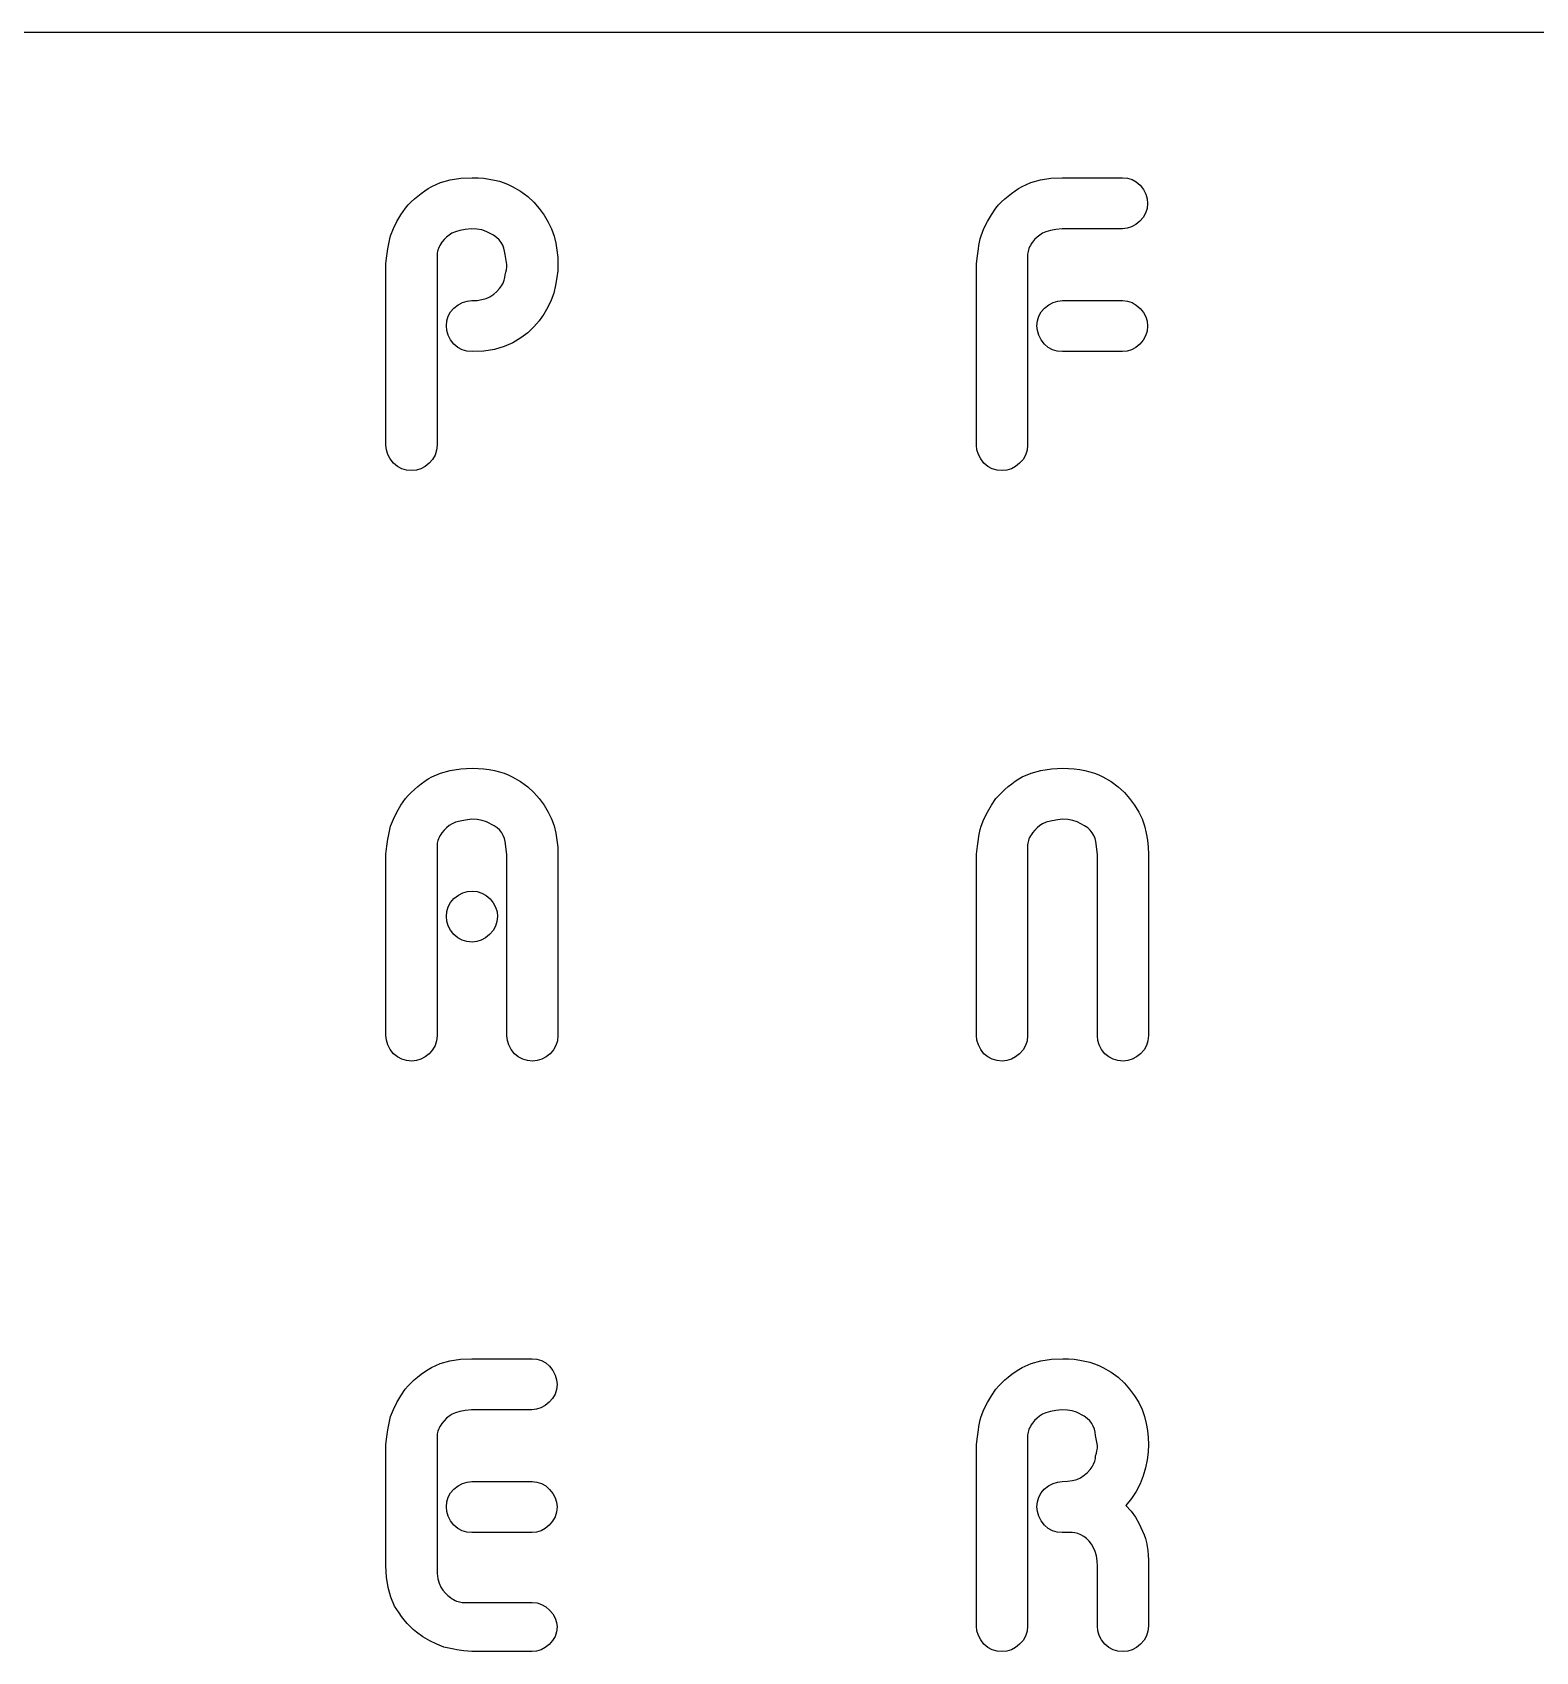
# Model space of a CAD drawing. Header units: metres. Extents: x 0 to 220, y 0 to 220.
# Drawn here: x 114.9 to 165.8, y 165.2 to 220 of the extents above; entities that cross this region are included whole.
import ezdxf

# ---------------------------------------------------------------- set-up
doc = ezdxf.new("R2010")
doc.units = ezdxf.units.M

msp = doc.modelspace()

# ---------------------------------------------------------------- linework, layer by layer
for p, q in [((220, 220), (0, 220)), ((128.751, 214.912), (129.08, 215.003)), ((129.08, 215.003), (129.436, 215.058)), ((129.436, 215.058), (129.82, 215.076)), ((129.82, 215.076), (130.019, 215.071)), ((130.019, 215.071), (130.211, 215.057)), ((130.211, 215.057), (130.396, 215.032)), ((130.396, 215.032), (130.574, 214.998)), ((130.574, 214.998), (130.742, 214.956)), ((148.741, 214.912), (149.068, 215.003)), ((149.068, 215.003), (149.422, 215.058)), ((149.422, 215.058), (149.804, 215.076)), ((149.804, 215.076), (151.846, 215.076)), ((151.846, 215.076), (152.013, 215.06)), ((152.013, 215.06), (152.169, 215.013)), ((152.169, 215.013), (152.312, 214.934)), ((127.861, 214.361), (127.976, 214.457)), ((127.976, 214.457), (128.095, 214.548)), ((128.095, 214.548), (128.214, 214.633)), ((128.214, 214.633), (128.332, 214.712)), ((128.332, 214.712), (128.451, 214.784)), ((128.451, 214.784), (128.751, 214.912)), ((130.742, 214.956), (130.899, 214.905)), ((130.899, 214.905), (131.043, 214.847)), ((131.043, 214.847), (131.175, 214.781)), ((131.175, 214.781), (131.457, 214.619)), ((131.457, 214.619), (131.702, 214.44)), ((147.855, 214.361), (147.97, 214.457)), ((147.97, 214.457), (148.088, 214.548)), ((148.088, 214.548), (148.207, 214.633)), ((148.207, 214.633), (148.325, 214.712)), ((148.325, 214.712), (148.443, 214.784)), ((148.443, 214.784), (148.741, 214.912)), ((152.312, 214.934), (152.443, 214.823)), ((152.443, 214.823), (152.552, 214.674)), ((152.552, 214.674), (152.63, 214.521)), ((152.63, 214.521), (152.677, 214.365)), ((127.405, 213.821), (127.557, 214.046)), ((127.557, 214.046), (127.651, 214.156)), ((127.651, 214.156), (127.753, 214.26)), ((127.753, 214.26), (127.861, 214.361)), ((131.702, 214.44), (131.911, 214.246)), ((131.911, 214.246), (132.083, 214.036)), ((132.083, 214.036), (132.256, 213.809)), ((147.403, 213.821), (147.554, 214.046)), ((147.554, 214.046), (147.647, 214.156)), ((147.647, 214.156), (147.748, 214.26)), ((147.748, 214.26), (147.855, 214.361)), ((152.676, 214.036), (152.627, 213.879)), ((152.693, 214.205), (152.676, 214.036)), ((152.677, 214.365), (152.693, 214.205)), ((127.055, 213.114), (127.154, 213.355)), ((127.154, 213.355), (127.271, 213.591)), ((127.271, 213.591), (127.405, 213.821)), ((129.795, 213.348), (129.582, 213.323)), ((129.98, 213.339), (129.795, 213.348)), ((132.256, 213.809), (132.399, 213.577)), ((132.399, 213.577), (132.511, 213.342)), ((147.054, 213.114), (147.153, 213.355)), ((147.153, 213.355), (147.269, 213.591)), ((147.269, 213.591), (147.403, 213.821)), ((149.798, 213.348), (149.584, 213.323)), ((151.844, 213.348), (149.798, 213.348)), ((152, 213.364), (151.844, 213.348)), ((152.15, 213.411), (152, 213.364)), ((152.292, 213.491), (152.15, 213.411)), ((152.428, 213.601), (152.292, 213.491)), ((152.544, 213.734), (152.428, 213.601)), ((152.627, 213.879), (152.544, 213.734)), ((126.983, 212.781), (127.004, 212.892)), ((127.004, 212.892), (127.028, 213.003)), ((127.028, 213.003), (127.055, 213.114)), ((128.757, 212.836), (128.724, 212.782)), ((128.796, 212.89), (128.757, 212.836)), ((128.869, 212.982), (128.796, 212.89)), ((128.95, 213.063), (128.869, 212.982)), ((129.038, 213.135), (128.95, 213.063)), ((129.135, 213.195), (129.038, 213.135)), ((129.252, 213.246), (129.135, 213.195)), ((129.401, 213.289), (129.252, 213.246)), ((129.582, 213.323), (129.401, 213.289)), ((130.145, 213.309), (129.98, 213.339)), ((130.292, 213.261), (130.145, 213.309)), ((130.542, 213.127), (130.292, 213.261)), ((130.646, 213.053), (130.542, 213.127)), ((130.733, 212.972), (130.646, 213.053)), ((130.801, 212.884), (130.733, 212.972)), ((130.853, 212.791), (130.801, 212.884)), ((132.511, 213.342), (132.592, 213.101)), ((132.592, 213.101), (132.65, 212.86)), ((132.65, 212.86), (132.692, 212.619)), ((146.982, 212.781), (147.003, 212.892)), ((147.003, 212.892), (147.027, 213.003)), ((147.027, 213.003), (147.054, 213.114)), ((148.757, 212.836), (148.725, 212.782)), ((148.796, 212.89), (148.757, 212.836)), ((148.869, 212.982), (148.796, 212.89)), ((148.951, 213.063), (148.869, 212.982)), ((149.04, 213.135), (148.951, 213.063)), ((149.137, 213.195), (149.04, 213.135)), ((149.254, 213.246), (149.137, 213.195)), ((149.403, 213.289), (149.254, 213.246)), ((149.584, 213.323), (149.403, 213.289)), ((126.901, 212.168), (126.931, 212.432)), ((126.931, 212.432), (126.964, 212.669)), ((126.964, 212.669), (126.983, 212.781)), ((128.637, 212.536), (128.629, 212.487)), ((128.629, 212.487), (128.629, 206.017)), ((128.648, 212.584), (128.637, 212.536)), ((128.661, 212.633), (128.648, 212.584)), ((128.677, 212.681), (128.661, 212.633)), ((128.697, 212.731), (128.677, 212.681)), ((128.724, 212.782), (128.697, 212.731)), ((130.893, 212.691), (130.853, 212.791)), ((130.919, 212.587), (130.893, 212.691)), ((130.933, 212.477), (130.919, 212.587)), ((130.997, 212.139), (130.933, 212.477)), ((132.692, 212.619), (132.717, 212.379)), ((132.717, 212.379), (132.725, 212.139)), ((146.901, 212.168), (146.93, 212.432)), ((146.93, 212.432), (146.963, 212.669)), ((146.963, 212.669), (146.982, 212.781)), ((148.637, 212.536), (148.629, 212.487)), ((148.629, 212.487), (148.629, 206.017)), ((148.648, 212.584), (148.637, 212.536)), ((148.662, 212.633), (148.648, 212.584)), ((148.678, 212.681), (148.662, 212.633)), ((148.698, 212.731), (148.678, 212.681)), ((148.725, 212.782), (148.698, 212.731)), ((126.901, 206.019), (126.901, 212.168)), ((130.926, 211.696), (130.933, 211.788)), ((130.933, 211.788), (130.961, 211.874)), ((130.961, 211.874), (130.981, 211.96)), ((130.981, 211.96), (130.993, 212.049)), ((130.993, 212.049), (130.997, 212.139)), ((132.716, 211.926), (132.69, 211.693)), ((132.725, 212.139), (132.716, 211.926)), ((146.901, 206.019), (146.901, 212.168)), ((130.551, 211.135), (130.659, 211.227)), ((130.659, 211.227), (130.747, 211.321)), ((130.747, 211.321), (130.816, 211.415)), ((130.816, 211.415), (130.867, 211.51)), ((130.867, 211.51), (130.904, 211.603)), ((130.904, 211.603), (130.926, 211.696)), ((132.585, 211.169), (132.491, 210.927)), ((132.646, 211.441), (132.585, 211.169)), ((132.69, 211.693), (132.646, 211.441)), ((129.088, 210.531), (129.197, 210.663)), ((129.197, 210.663), (129.343, 210.774)), ((129.343, 210.774), (129.493, 210.853)), ((129.493, 210.853), (129.646, 210.9)), ((129.646, 210.9), (129.803, 210.916)), ((129.803, 210.916), (129.986, 210.924)), ((129.986, 210.924), (130.151, 210.948)), ((130.151, 210.948), (130.296, 210.988)), ((130.296, 210.988), (130.423, 211.043)), ((130.423, 211.043), (130.551, 211.135)), ((132.377, 210.69), (132.242, 210.46)), ((132.491, 210.927), (132.377, 210.69)), ((149.09, 210.531), (149.199, 210.663)), ((149.199, 210.663), (149.346, 210.774)), ((149.346, 210.774), (149.497, 210.853)), ((149.497, 210.853), (149.651, 210.9)), ((149.651, 210.9), (149.809, 210.916)), ((149.809, 210.916), (151.847, 210.916)), ((151.847, 210.916), (152.014, 210.9)), ((152.014, 210.9), (152.169, 210.849)), ((152.169, 210.849), (152.312, 210.766)), ((152.312, 210.766), (152.443, 210.649)), ((152.443, 210.649), (152.552, 210.512)), ((128.949, 210.059), (128.964, 210.229)), ((128.965, 209.9), (128.949, 210.059)), ((128.964, 210.229), (129.011, 210.386)), ((129.011, 210.386), (129.088, 210.531)), ((132.088, 210.235), (131.909, 210.023)), ((132.242, 210.46), (132.088, 210.235)), ((148.949, 210.059), (148.965, 210.229)), ((148.965, 209.9), (148.949, 210.059)), ((148.965, 210.229), (149.011, 210.386)), ((149.011, 210.386), (149.09, 210.531)), ((152.552, 210.512), (152.63, 210.368)), ((152.63, 210.368), (152.677, 210.217)), ((152.693, 210.059), (152.676, 209.884)), ((152.677, 210.217), (152.693, 210.059)), ((129.012, 209.743), (128.965, 209.9)), ((129.091, 209.591), (129.012, 209.743)), ((129.201, 209.441), (129.091, 209.591)), ((131.465, 209.65), (131.2, 209.49)), ((131.702, 209.828), (131.465, 209.65)), ((131.909, 210.023), (131.702, 209.828)), ((149.011, 209.743), (148.965, 209.9)), ((149.09, 209.591), (149.011, 209.743)), ((149.199, 209.441), (149.09, 209.591)), ((152.544, 209.575), (152.429, 209.441)), ((152.627, 209.722), (152.544, 209.575)), ((152.676, 209.884), (152.627, 209.722)), ((129.333, 209.331), (129.201, 209.441)), ((129.48, 209.252), (129.333, 209.331)), ((129.641, 209.204), (129.48, 209.252)), ((129.816, 209.188), (129.641, 209.204)), ((130.212, 209.207), (129.816, 209.188)), ((130.574, 209.264), (130.212, 209.207)), ((130.904, 209.358), (130.574, 209.264)), ((131.2, 209.49), (130.904, 209.358)), ((149.33, 209.331), (149.199, 209.441)), ((149.476, 209.252), (149.33, 209.331)), ((149.635, 209.204), (149.476, 209.252)), ((149.809, 209.188), (149.635, 209.204)), ((151.847, 209.188), (149.809, 209.188)), ((152.003, 209.204), (151.847, 209.188)), ((152.152, 209.252), (152.003, 209.204)), ((152.294, 209.331), (152.152, 209.252)), ((152.429, 209.441), (152.294, 209.331)), ((126.917, 205.861), (126.901, 206.019)), ((126.964, 205.706), (126.917, 205.861)), ((127.043, 205.554), (126.964, 205.706)), ((128.562, 205.684), (128.479, 205.538)), ((128.612, 205.844), (128.562, 205.684)), ((128.629, 206.017), (128.612, 205.844)), ((146.917, 205.861), (146.901, 206.019)), ((146.964, 205.706), (146.917, 205.861)), ((147.043, 205.554), (146.964, 205.706)), ((148.562, 205.684), (148.479, 205.538)), ((148.612, 205.844), (148.562, 205.684)), ((148.629, 206.017), (148.612, 205.844)), ((127.154, 205.406), (127.043, 205.554)), ((127.287, 205.297), (127.154, 205.406)), ((127.435, 205.219), (127.287, 205.297)), ((127.596, 205.172), (127.435, 205.219)), ((127.772, 205.156), (127.596, 205.172)), ((127.93, 205.172), (127.772, 205.156)), ((128.081, 205.219), (127.93, 205.172)), ((128.225, 205.297), (128.081, 205.219)), ((128.362, 205.406), (128.225, 205.297)), ((128.479, 205.538), (128.362, 205.406)), ((147.154, 205.406), (147.043, 205.554)), ((147.287, 205.297), (147.154, 205.406)), ((147.435, 205.219), (147.287, 205.297)), ((147.596, 205.172), (147.435, 205.219)), ((147.772, 205.156), (147.596, 205.172)), ((147.93, 205.172), (147.772, 205.156)), ((148.081, 205.219), (147.93, 205.172)), ((148.225, 205.297), (148.081, 205.219)), ((148.362, 205.406), (148.225, 205.297)), ((148.479, 205.538), (148.362, 205.406)), ((128.214, 194.633), (128.332, 194.712)), ((128.332, 194.712), (128.451, 194.784)), ((128.451, 194.784), (128.751, 194.912)), ((128.751, 194.912), (129.08, 195.003)), ((129.08, 195.003), (129.436, 195.058)), ((129.436, 195.058), (129.82, 195.076)), ((129.82, 195.076), (130.019, 195.071)), ((130.019, 195.071), (130.211, 195.057)), ((130.211, 195.057), (130.396, 195.033)), ((130.396, 195.033), (130.574, 194.999)), ((130.574, 194.999), (130.742, 194.957)), ((130.742, 194.957), (130.899, 194.907)), ((130.899, 194.907), (131.043, 194.85)), ((131.043, 194.85), (131.175, 194.784)), ((131.175, 194.784), (131.457, 194.623)), ((148.214, 194.633), (148.332, 194.712)), ((148.332, 194.712), (148.451, 194.784)), ((148.451, 194.784), (148.751, 194.912)), ((148.751, 194.912), (149.08, 195.003)), ((149.08, 195.003), (149.436, 195.058)), ((149.436, 195.058), (149.82, 195.076)), ((149.82, 195.076), (150.019, 195.071)), ((150.019, 195.071), (150.211, 195.057)), ((150.211, 195.057), (150.396, 195.033)), ((150.396, 195.033), (150.574, 194.999)), ((150.574, 194.999), (150.742, 194.957)), ((150.742, 194.957), (150.899, 194.907)), ((150.899, 194.907), (151.043, 194.85)), ((151.043, 194.85), (151.175, 194.784)), ((151.175, 194.784), (151.457, 194.623)), ((127.557, 194.046), (127.651, 194.156)), ((127.651, 194.156), (127.753, 194.26)), ((127.753, 194.26), (127.861, 194.361)), ((127.861, 194.361), (127.976, 194.457)), ((127.976, 194.457), (128.095, 194.548)), ((128.095, 194.548), (128.214, 194.633)), ((131.457, 194.623), (131.702, 194.447)), ((131.702, 194.447), (131.911, 194.254)), ((131.911, 194.254), (132.083, 194.046)), ((147.557, 194.046), (147.651, 194.156)), ((147.651, 194.156), (147.753, 194.26)), ((147.753, 194.26), (147.861, 194.361)), ((147.861, 194.361), (147.976, 194.457)), ((147.976, 194.457), (148.095, 194.548)), ((148.095, 194.548), (148.214, 194.633)), ((151.457, 194.623), (151.702, 194.447)), ((151.702, 194.447), (151.911, 194.254)), ((151.911, 194.254), (152.083, 194.046)), ((127.271, 193.591), (127.405, 193.821)), ((127.405, 193.821), (127.557, 194.046)), ((132.083, 194.046), (132.256, 193.822)), ((132.256, 193.822), (132.399, 193.592)), ((147.271, 193.591), (147.405, 193.821)), ((147.405, 193.821), (147.557, 194.046)), ((152.083, 194.046), (152.256, 193.822)), ((152.256, 193.822), (152.399, 193.592)), ((127.028, 193.003), (127.055, 193.114)), ((127.055, 193.114), (127.154, 193.355)), ((127.154, 193.355), (127.271, 193.591)), ((128.953, 193.063), (128.871, 192.982)), ((129.042, 193.135), (128.953, 193.063)), ((129.14, 193.195), (129.042, 193.135)), ((129.258, 193.246), (129.14, 193.195)), ((129.408, 193.289), (129.258, 193.246)), ((129.591, 193.323), (129.408, 193.289)), ((129.806, 193.348), (129.591, 193.323)), ((129.992, 193.339), (129.806, 193.348)), ((130.16, 193.31), (129.992, 193.339)), ((130.308, 193.262), (130.16, 193.31)), ((130.561, 193.129), (130.308, 193.262)), ((130.666, 193.056), (130.561, 193.129)), ((130.753, 192.976), (130.666, 193.056)), ((132.399, 193.592), (132.511, 193.359)), ((132.511, 193.359), (132.592, 193.121)), ((132.592, 193.121), (132.65, 192.882)), ((147.028, 193.003), (147.055, 193.114)), ((147.055, 193.114), (147.154, 193.355)), ((147.154, 193.355), (147.271, 193.591)), ((148.953, 193.063), (148.871, 192.982)), ((149.042, 193.135), (148.953, 193.063)), ((149.14, 193.195), (149.042, 193.135)), ((149.258, 193.246), (149.14, 193.195)), ((149.408, 193.289), (149.258, 193.246)), ((149.591, 193.323), (149.408, 193.289)), ((149.806, 193.348), (149.591, 193.323)), ((149.992, 193.339), (149.806, 193.348)), ((150.16, 193.31), (149.992, 193.339)), ((150.308, 193.262), (150.16, 193.31)), ((150.561, 193.129), (150.308, 193.262)), ((150.666, 193.056), (150.561, 193.129)), ((150.753, 192.976), (150.666, 193.056)), ((152.399, 193.592), (152.511, 193.359)), ((152.511, 193.359), (152.592, 193.121)), ((152.592, 193.121), (152.65, 192.882)), ((126.931, 192.432), (126.964, 192.669)), ((126.964, 192.669), (126.983, 192.781)), ((126.983, 192.781), (127.004, 192.892)), ((127.004, 192.892), (127.028, 193.003)), ((128.637, 192.536), (128.629, 192.487)), ((128.648, 192.584), (128.637, 192.536)), ((128.662, 192.633), (128.648, 192.584)), ((128.678, 192.681), (128.662, 192.633)), ((128.698, 192.731), (128.678, 192.681)), ((128.725, 192.782), (128.698, 192.731)), ((128.758, 192.836), (128.725, 192.782)), ((128.797, 192.89), (128.758, 192.836)), ((128.871, 192.982), (128.797, 192.89)), ((130.822, 192.889), (130.753, 192.976)), ((130.875, 192.797), (130.822, 192.889)), ((130.915, 192.699), (130.875, 192.797)), ((130.941, 192.596), (130.915, 192.699)), ((130.997, 192.154), (130.941, 192.596)), ((132.65, 192.882), (132.692, 192.643)), ((132.692, 192.643), (132.717, 192.405)), ((146.931, 192.432), (146.964, 192.669)), ((146.964, 192.669), (146.983, 192.781)), ((146.983, 192.781), (147.004, 192.892)), ((147.004, 192.892), (147.028, 193.003)), ((148.637, 192.536), (148.629, 192.487)), ((148.648, 192.584), (148.637, 192.536)), ((148.662, 192.633), (148.648, 192.584)), ((148.678, 192.681), (148.662, 192.633)), ((148.698, 192.731), (148.678, 192.681)), ((148.725, 192.782), (148.698, 192.731)), ((148.758, 192.836), (148.725, 192.782)), ((148.797, 192.89), (148.758, 192.836)), ((148.871, 192.982), (148.797, 192.89)), ((150.822, 192.889), (150.753, 192.976)), ((150.875, 192.797), (150.822, 192.889)), ((150.915, 192.699), (150.875, 192.797)), ((150.941, 192.596), (150.915, 192.699)), ((150.997, 192.154), (150.941, 192.596)), ((152.65, 192.882), (152.692, 192.643)), ((152.692, 192.643), (152.717, 192.405)), ((126.901, 192.168), (126.931, 192.432)), ((126.901, 186.019), (126.901, 192.168)), ((128.629, 192.487), (128.629, 186.017)), ((130.997, 186.017), (130.997, 192.154)), ((132.717, 192.405), (132.725, 192.168)), ((132.725, 192.168), (132.725, 186.019)), ((146.901, 192.168), (146.931, 192.432)), ((146.901, 186.019), (146.901, 192.168)), ((148.629, 192.487), (148.629, 186.017)), ((150.997, 186.017), (150.997, 192.154)), ((152.717, 192.405), (152.725, 192.168)), ((152.725, 192.168), (152.725, 186.019)), ((129.504, 190.853), (129.66, 190.9)), ((129.66, 190.9), (129.82, 190.916)), ((129.82, 190.916), (129.989, 190.9)), ((129.989, 190.9), (130.146, 190.849)), ((128.965, 190.229), (129.012, 190.386)), ((129.012, 190.386), (129.091, 190.531)), ((129.091, 190.531), (129.202, 190.663)), ((129.202, 190.663), (129.351, 190.774)), ((129.351, 190.774), (129.504, 190.853)), ((130.146, 190.849), (130.291, 190.766)), ((130.291, 190.766), (130.424, 190.649)), ((130.424, 190.649), (130.535, 190.512)), ((130.535, 190.512), (130.614, 190.368)), ((130.614, 190.368), (130.661, 190.217)), ((128.949, 190.059), (128.965, 190.229)), ((128.965, 189.9), (128.949, 190.059)), ((129.012, 189.743), (128.965, 189.9)), ((130.66, 189.884), (130.61, 189.722)), ((130.677, 190.059), (130.66, 189.884)), ((130.661, 190.217), (130.677, 190.059)), ((129.091, 189.591), (129.012, 189.743)), ((129.202, 189.441), (129.091, 189.591)), ((129.335, 189.331), (129.202, 189.441)), ((129.483, 189.252), (129.335, 189.331)), ((129.644, 189.204), (129.483, 189.252)), ((130.129, 189.252), (129.978, 189.204)), ((130.273, 189.331), (130.129, 189.252)), ((130.41, 189.441), (130.273, 189.331)), ((130.527, 189.575), (130.41, 189.441)), ((130.61, 189.722), (130.527, 189.575)), ((129.82, 189.188), (129.644, 189.204)), ((129.978, 189.204), (129.82, 189.188)), ((126.917, 185.861), (126.901, 186.019)), ((128.629, 186.017), (128.612, 185.844)), ((131.013, 185.859), (130.997, 186.017)), ((132.725, 186.019), (132.708, 185.845)), ((146.917, 185.861), (146.901, 186.019)), ((148.629, 186.017), (148.612, 185.844)), ((151.013, 185.859), (150.997, 186.017)), ((152.725, 186.019), (152.708, 185.845)), ((126.964, 185.706), (126.917, 185.861)), ((127.043, 185.554), (126.964, 185.706)), ((127.154, 185.406), (127.043, 185.554)), ((127.287, 185.297), (127.154, 185.406)), ((128.362, 185.406), (128.225, 185.297)), ((128.479, 185.538), (128.362, 185.406)), ((128.562, 185.684), (128.479, 185.538)), ((128.612, 185.844), (128.562, 185.684)), ((131.06, 185.705), (131.013, 185.859)), ((131.139, 185.554), (131.06, 185.705)), ((131.25, 185.406), (131.139, 185.554)), ((131.383, 185.297), (131.25, 185.406)), ((132.458, 185.406), (132.321, 185.297)), ((132.575, 185.539), (132.458, 185.406)), ((132.658, 185.685), (132.575, 185.539)), ((132.708, 185.845), (132.658, 185.685)), ((146.964, 185.706), (146.917, 185.861)), ((147.043, 185.554), (146.964, 185.706)), ((147.154, 185.406), (147.043, 185.554)), ((147.287, 185.297), (147.154, 185.406)), ((148.362, 185.406), (148.225, 185.297)), ((148.479, 185.538), (148.362, 185.406)), ((148.562, 185.684), (148.479, 185.538)), ((148.612, 185.844), (148.562, 185.684)), ((151.06, 185.705), (151.013, 185.859)), ((151.139, 185.554), (151.06, 185.705)), ((151.25, 185.406), (151.139, 185.554)), ((151.383, 185.297), (151.25, 185.406)), ((152.458, 185.406), (152.321, 185.297)), ((152.575, 185.539), (152.458, 185.406)), ((152.658, 185.685), (152.575, 185.539)), ((152.708, 185.845), (152.658, 185.685)), ((127.435, 185.219), (127.287, 185.297)), ((127.596, 185.172), (127.435, 185.219)), ((127.772, 185.156), (127.596, 185.172)), ((127.93, 185.172), (127.772, 185.156)), ((128.081, 185.219), (127.93, 185.172)), ((128.225, 185.297), (128.081, 185.219)), ((131.531, 185.219), (131.383, 185.297)), ((131.692, 185.172), (131.531, 185.219)), ((131.868, 185.156), (131.692, 185.172)), ((132.026, 185.172), (131.868, 185.156)), ((132.177, 185.219), (132.026, 185.172)), ((132.321, 185.297), (132.177, 185.219)), ((147.435, 185.219), (147.287, 185.297)), ((147.596, 185.172), (147.435, 185.219)), ((147.772, 185.156), (147.596, 185.172)), ((147.93, 185.172), (147.772, 185.156)), ((148.081, 185.219), (147.93, 185.172)), ((148.225, 185.297), (148.081, 185.219)), ((151.531, 185.219), (151.383, 185.297)), ((151.692, 185.172), (151.531, 185.219)), ((151.868, 185.156), (151.692, 185.172)), ((152.026, 185.172), (151.868, 185.156)), ((152.177, 185.219), (152.026, 185.172)), ((152.321, 185.297), (152.177, 185.219)), ((128.741, 174.912), (129.068, 175.003)), ((129.068, 175.003), (129.422, 175.058)), ((129.422, 175.058), (129.804, 175.076)), ((129.804, 175.076), (131.846, 175.076)), ((131.846, 175.076), (132.013, 175.06)), ((132.013, 175.06), (132.169, 175.013)), ((132.169, 175.013), (132.312, 174.934)), ((148.751, 174.912), (149.08, 175.003)), ((149.08, 175.003), (149.436, 175.058)), ((149.436, 175.058), (149.82, 175.076)), ((149.82, 175.076), (150.019, 175.071)), ((150.019, 175.071), (150.211, 175.057)), ((150.211, 175.057), (150.396, 175.033)), ((150.396, 175.033), (150.574, 174.999)), ((150.574, 174.999), (150.742, 174.957)), ((150.742, 174.957), (150.899, 174.907)), ((127.855, 174.361), (127.97, 174.457)), ((127.97, 174.457), (128.088, 174.548)), ((128.088, 174.548), (128.207, 174.633)), ((128.207, 174.633), (128.325, 174.712)), ((128.325, 174.712), (128.443, 174.784)), ((128.443, 174.784), (128.741, 174.912)), ((132.312, 174.934), (132.443, 174.823)), ((132.443, 174.823), (132.552, 174.674)), ((132.552, 174.674), (132.63, 174.521)), ((132.63, 174.521), (132.677, 174.365)), ((147.861, 174.361), (147.976, 174.457)), ((147.976, 174.457), (148.095, 174.548)), ((148.095, 174.548), (148.214, 174.633)), ((148.214, 174.633), (148.332, 174.712)), ((148.332, 174.712), (148.451, 174.784)), ((148.451, 174.784), (148.751, 174.912)), ((150.899, 174.907), (151.043, 174.85)), ((151.043, 174.85), (151.175, 174.784)), ((151.175, 174.784), (151.457, 174.623)), ((151.457, 174.623), (151.702, 174.447)), ((151.702, 174.447), (151.911, 174.254)), ((127.403, 173.821), (127.554, 174.046)), ((127.554, 174.046), (127.647, 174.156)), ((127.647, 174.156), (127.748, 174.26)), ((127.748, 174.26), (127.855, 174.361)), ((132.627, 173.879), (132.544, 173.734)), ((132.676, 174.036), (132.627, 173.879)), ((132.693, 174.205), (132.676, 174.036)), ((132.677, 174.365), (132.693, 174.205)), ((147.405, 173.821), (147.557, 174.046)), ((147.557, 174.046), (147.651, 174.156)), ((147.651, 174.156), (147.753, 174.26)), ((147.753, 174.26), (147.861, 174.361)), ((151.911, 174.254), (152.083, 174.046)), ((152.083, 174.046), (152.256, 173.822)), ((127.054, 173.114), (127.153, 173.355)), ((127.153, 173.355), (127.269, 173.591)), ((127.269, 173.591), (127.403, 173.821)), ((129.584, 173.323), (129.403, 173.288)), ((129.798, 173.348), (129.584, 173.323)), ((131.844, 173.348), (129.798, 173.348)), ((132, 173.364), (131.844, 173.348)), ((132.15, 173.411), (132, 173.364)), ((132.292, 173.491), (132.15, 173.411)), ((132.428, 173.601), (132.292, 173.491)), ((132.544, 173.734), (132.428, 173.601)), ((147.055, 173.114), (147.154, 173.355)), ((147.154, 173.355), (147.271, 173.591)), ((147.271, 173.591), (147.405, 173.821)), ((149.582, 173.323), (149.401, 173.289)), ((149.795, 173.348), (149.582, 173.323)), ((149.98, 173.339), (149.795, 173.348)), ((150.145, 173.309), (149.98, 173.339)), ((150.292, 173.261), (150.145, 173.309)), ((152.256, 173.822), (152.399, 173.592)), ((152.399, 173.592), (152.511, 173.359)), ((152.511, 173.359), (152.592, 173.121)), ((126.963, 172.669), (126.982, 172.781)), ((126.982, 172.781), (127.003, 172.892)), ((127.003, 172.892), (127.027, 173.003)), ((127.027, 173.003), (127.054, 173.114)), ((128.725, 172.776), (128.698, 172.724)), ((128.757, 172.83), (128.725, 172.776)), ((128.796, 172.885), (128.757, 172.83)), ((128.869, 172.978), (128.796, 172.885)), ((128.951, 173.06), (128.869, 172.978)), ((129.04, 173.132), (128.951, 173.06)), ((129.137, 173.193), (129.04, 173.132)), ((129.254, 173.245), (129.137, 173.193)), ((129.403, 173.288), (129.254, 173.245)), ((146.964, 172.669), (146.983, 172.781)), ((146.983, 172.781), (147.004, 172.892)), ((147.004, 172.892), (147.028, 173.003)), ((147.028, 173.003), (147.055, 173.114)), ((148.724, 172.782), (148.697, 172.731)), ((148.757, 172.836), (148.724, 172.782)), ((148.796, 172.89), (148.757, 172.836)), ((148.869, 172.982), (148.796, 172.89)), ((148.95, 173.063), (148.869, 172.982)), ((149.038, 173.135), (148.95, 173.063)), ((149.135, 173.195), (149.038, 173.135)), ((149.252, 173.246), (149.135, 173.195)), ((149.401, 173.289), (149.252, 173.246)), ((150.542, 173.127), (150.292, 173.261)), ((150.646, 173.053), (150.542, 173.127)), ((150.733, 172.972), (150.646, 173.053)), ((150.801, 172.884), (150.733, 172.972)), ((150.853, 172.791), (150.801, 172.884)), ((150.893, 172.691), (150.853, 172.791)), ((152.592, 173.121), (152.65, 172.882)), ((152.65, 172.882), (152.692, 172.643)), ((126.901, 172.168), (126.93, 172.432)), ((126.93, 172.432), (126.963, 172.669)), ((128.637, 172.527), (128.629, 172.478)), ((128.629, 172.478), (128.629, 167.999)), ((128.648, 172.576), (128.637, 172.527)), ((128.662, 172.625), (128.648, 172.576)), ((128.678, 172.674), (128.662, 172.625)), ((128.698, 172.724), (128.678, 172.674)), ((146.901, 172.168), (146.931, 172.432)), ((146.931, 172.432), (146.964, 172.669)), ((148.637, 172.536), (148.629, 172.487)), ((148.629, 172.487), (148.629, 166.017)), ((148.648, 172.584), (148.637, 172.536)), ((148.661, 172.633), (148.648, 172.584)), ((148.677, 172.681), (148.661, 172.633)), ((148.697, 172.731), (148.677, 172.681)), ((150.919, 172.587), (150.893, 172.691)), ((150.933, 172.477), (150.919, 172.587)), ((150.997, 172.139), (150.933, 172.477)), ((152.692, 172.643), (152.717, 172.405)), ((152.717, 172.405), (152.725, 172.168)), ((126.901, 168.064), (126.901, 172.168)), ((146.901, 166.019), (146.901, 172.168)), ((150.904, 171.603), (150.926, 171.696)), ((150.926, 171.696), (150.933, 171.788)), ((150.933, 171.788), (150.961, 171.874)), ((150.961, 171.874), (150.981, 171.96)), ((150.981, 171.96), (150.993, 172.049)), ((150.993, 172.049), (150.997, 172.139)), ((152.714, 171.914), (152.68, 171.653)), ((152.725, 172.168), (152.714, 171.914)), ((150.423, 171.043), (150.551, 171.135)), ((150.551, 171.135), (150.659, 171.227)), ((150.659, 171.227), (150.747, 171.321)), ((150.747, 171.321), (150.816, 171.415)), ((150.816, 171.415), (150.867, 171.51)), ((150.867, 171.51), (150.904, 171.603)), ((152.623, 171.385), (152.544, 171.11)), ((152.68, 171.653), (152.623, 171.385)), ((129.09, 170.531), (129.199, 170.663)), ((129.199, 170.663), (129.346, 170.774)), ((129.346, 170.774), (129.497, 170.853)), ((129.497, 170.853), (129.651, 170.9)), ((129.651, 170.9), (129.809, 170.916)), ((129.809, 170.916), (131.847, 170.916)), ((131.847, 170.916), (132.014, 170.9)), ((132.014, 170.9), (132.169, 170.849)), ((132.169, 170.849), (132.312, 170.766)), ((132.312, 170.766), (132.443, 170.649)), ((132.443, 170.649), (132.552, 170.512)), ((149.088, 170.531), (149.197, 170.663)), ((149.197, 170.663), (149.343, 170.774)), ((149.343, 170.774), (149.493, 170.853)), ((149.493, 170.853), (149.646, 170.9)), ((149.646, 170.9), (149.803, 170.916)), ((149.803, 170.916), (149.986, 170.924)), ((149.986, 170.924), (150.151, 170.948)), ((150.151, 170.948), (150.296, 170.988)), ((150.296, 170.988), (150.423, 171.043)), ((152.308, 170.582), (152.148, 170.339)), ((152.44, 170.839), (152.308, 170.582)), ((152.544, 171.11), (152.44, 170.839)), ((128.949, 170.059), (128.965, 170.229)), ((128.965, 169.9), (128.949, 170.059)), ((128.965, 170.229), (129.011, 170.386)), ((129.011, 170.386), (129.09, 170.531)), ((132.552, 170.512), (132.63, 170.368)), ((132.63, 170.368), (132.677, 170.217)), ((132.693, 170.059), (132.676, 169.884)), ((132.677, 170.217), (132.693, 170.059)), ((148.949, 170.059), (148.964, 170.229)), ((148.964, 169.9), (148.949, 170.059)), ((148.964, 170.229), (149.011, 170.386)), ((149.011, 170.386), (149.088, 170.531)), ((152.148, 170.339), (151.961, 170.109)), ((151.961, 170.109), (152.136, 169.914)), ((129.011, 169.743), (128.965, 169.9)), ((129.09, 169.591), (129.011, 169.743)), ((129.199, 169.441), (129.09, 169.591)), ((132.544, 169.575), (132.429, 169.441)), ((132.627, 169.722), (132.544, 169.575)), ((132.676, 169.884), (132.627, 169.722)), ((149.011, 169.743), (148.964, 169.9)), ((149.089, 169.591), (149.011, 169.743)), ((149.198, 169.441), (149.089, 169.591)), ((152.136, 169.914), (152.287, 169.706)), ((152.287, 169.706), (152.414, 169.483)), ((152.414, 169.483), (152.574, 169.114)), ((129.33, 169.331), (129.199, 169.441)), ((129.476, 169.252), (129.33, 169.331)), ((129.635, 169.204), (129.476, 169.252)), ((129.809, 169.188), (129.635, 169.204)), ((131.847, 169.188), (129.809, 169.188)), ((132.003, 169.204), (131.847, 169.188)), ((132.152, 169.252), (132.003, 169.204)), ((132.294, 169.331), (132.152, 169.252)), ((132.429, 169.441), (132.294, 169.331)), ((149.329, 169.331), (149.198, 169.441)), ((149.474, 169.252), (149.329, 169.331)), ((149.633, 169.204), (149.474, 169.252)), ((149.806, 169.188), (149.633, 169.204)), ((150.138, 169.188), (149.806, 169.188)), ((150.236, 169.18), (150.138, 169.188)), ((150.335, 169.155), (150.236, 169.18)), ((150.433, 169.114), (150.335, 169.155)), ((150.532, 169.056), (150.433, 169.114)), ((150.626, 168.983), (150.532, 169.056)), ((150.713, 168.896), (150.626, 168.983)), ((152.574, 169.114), (152.621, 168.982)), ((152.621, 168.982), (152.657, 168.85)), ((150.792, 168.793), (150.713, 168.896)), ((150.863, 168.675), (150.792, 168.793)), ((150.921, 168.543), (150.863, 168.675)), ((150.963, 168.395), (150.921, 168.543)), ((150.988, 168.231), (150.963, 168.395)), ((152.657, 168.85), (152.683, 168.717)), ((152.683, 168.717), (152.701, 168.577)), ((152.701, 168.577), (152.714, 168.422)), ((152.714, 168.422), (152.722, 168.251)), ((126.919, 167.682), (126.901, 168.064)), ((128.629, 167.999), (128.637, 167.8)), ((150.997, 168.052), (150.988, 168.231)), ((150.997, 166.015), (150.997, 168.052)), ((152.722, 168.251), (152.725, 168.064)), ((152.725, 168.064), (152.725, 166.019)), ((126.974, 167.327), (126.919, 167.682)), ((127.065, 167), (126.974, 167.327)), ((128.637, 167.8), (128.66, 167.624)), ((128.66, 167.624), (128.699, 167.47)), ((128.699, 167.47), (128.753, 167.339)), ((128.753, 167.339), (128.831, 167.233)), ((127.193, 166.7), (127.065, 167)), ((128.831, 167.233), (128.912, 167.14)), ((128.912, 167.14), (128.997, 167.058)), ((128.997, 167.058), (129.085, 166.988)), ((129.085, 166.988), (129.139, 166.949)), ((129.139, 166.949), (129.192, 166.917)), ((129.192, 166.917), (129.243, 166.89)), ((129.243, 166.89), (129.292, 166.869)), ((129.292, 166.869), (129.34, 166.853)), ((129.34, 166.853), (129.389, 166.84)), ((129.389, 166.84), (129.437, 166.829)), ((129.437, 166.829), (129.486, 166.82)), ((129.486, 166.82), (131.85, 166.82)), ((131.85, 166.82), (132.016, 166.804)), ((132.016, 166.804), (132.171, 166.756)), ((132.171, 166.756), (132.313, 166.676)), ((127.265, 166.582), (127.193, 166.7)), ((127.344, 166.464), (127.265, 166.582)), ((127.428, 166.346), (127.344, 166.464)), ((127.519, 166.227), (127.428, 166.346)), ((127.615, 166.113), (127.519, 166.227)), ((132.313, 166.676), (132.444, 166.563)), ((132.444, 166.563), (132.553, 166.431)), ((132.553, 166.431), (132.631, 166.293)), ((132.631, 166.293), (132.677, 166.147)), ((127.715, 166.005), (127.615, 166.113)), ((127.82, 165.904), (127.715, 166.005)), ((127.929, 165.81), (127.82, 165.904)), ((128.154, 165.659), (127.929, 165.81)), ((128.383, 165.525), (128.154, 165.659)), ((132.627, 165.67), (132.544, 165.528)), ((132.676, 165.826), (132.627, 165.67)), ((132.693, 165.995), (132.676, 165.826)), ((132.677, 166.147), (132.693, 165.995)), ((146.917, 165.861), (146.901, 166.019)), ((146.964, 165.706), (146.917, 165.861)), ((147.043, 165.554), (146.964, 165.706)), ((148.562, 165.684), (148.479, 165.538)), ((148.612, 165.844), (148.562, 165.684)), ((148.629, 166.017), (148.612, 165.844)), ((151.013, 165.858), (150.997, 166.015)), ((151.06, 165.703), (151.013, 165.858)), ((151.139, 165.553), (151.06, 165.703)), ((152.658, 165.685), (152.575, 165.539)), ((152.708, 165.845), (152.658, 165.685)), ((152.725, 166.019), (152.708, 165.845)), ((128.619, 165.408), (128.383, 165.525)), ((128.859, 165.309), (128.619, 165.408)), ((128.97, 165.283), (128.859, 165.309)), ((129.082, 165.259), (128.97, 165.283)), ((129.193, 165.237), (129.082, 165.259)), ((129.304, 165.218), (129.193, 165.237)), ((129.54, 165.186), (129.304, 165.218)), ((129.804, 165.156), (129.54, 165.186)), ((131.846, 165.156), (129.804, 165.156)), ((132.002, 165.171), (131.846, 165.156)), ((132.151, 165.217), (132.002, 165.171)), ((132.293, 165.293), (132.151, 165.217)), ((132.429, 165.399), (132.293, 165.293)), ((132.544, 165.528), (132.429, 165.399)), ((147.154, 165.406), (147.043, 165.554)), ((147.287, 165.297), (147.154, 165.406)), ((147.435, 165.219), (147.287, 165.297)), ((147.596, 165.172), (147.435, 165.219)), ((147.772, 165.156), (147.596, 165.172)), ((147.93, 165.172), (147.772, 165.156)), ((148.081, 165.219), (147.93, 165.172)), ((148.225, 165.297), (148.081, 165.219)), ((148.362, 165.406), (148.225, 165.297)), ((148.479, 165.538), (148.362, 165.406)), ((151.25, 165.405), (151.139, 165.553)), ((151.383, 165.296), (151.25, 165.405)), ((151.531, 165.219), (151.383, 165.296)), ((151.692, 165.172), (151.531, 165.219)), ((151.868, 165.156), (151.692, 165.172)), ((152.026, 165.172), (151.868, 165.156)), ((152.177, 165.219), (152.026, 165.172)), ((152.321, 165.297), (152.177, 165.219)), ((152.458, 165.406), (152.321, 165.297)), ((152.575, 165.539), (152.458, 165.406))]:
    msp.add_line(p, q)

doc.saveas('drawing.dxf')
